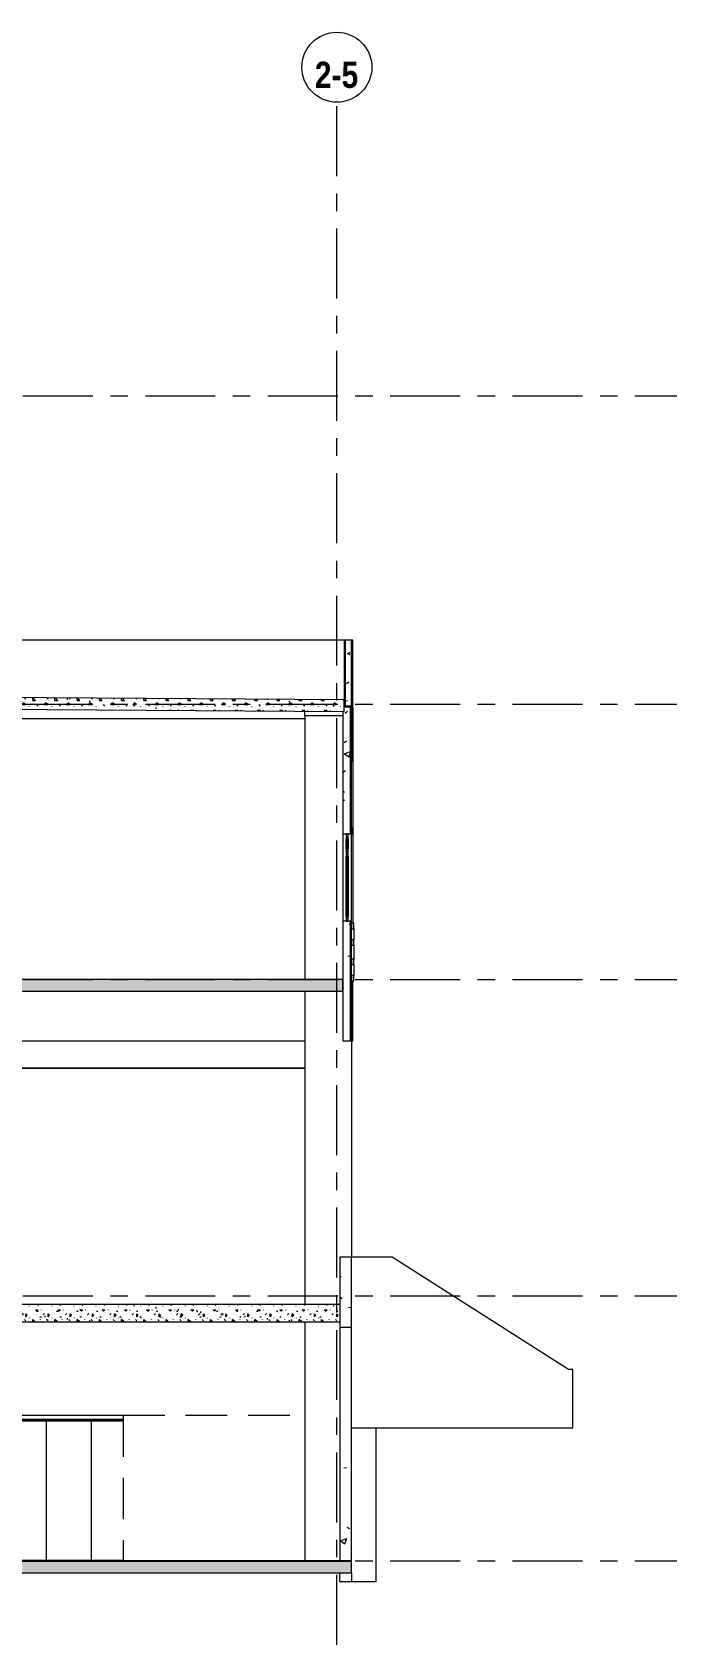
# Model space of a CAD drawing. Header units: millimetres. Extents: x -18215 to 134275, y 17919 to 48497.
# Drawn here: x 15995 to 27051, y 20627 to 48294 of the extents above; entities that cross this region are included whole.
import ezdxf

# ---------------------------------------------------------------- set-up
doc = ezdxf.new("R2010")
doc.units = ezdxf.units.MM
doc.linetypes.add('Hidden', pattern=[1071.5625, 714.375, -357.1875])
doc.linetypes.add('IDA - Grid Line', pattern=[2100, 1200, -300, 300, -300])
for name, color, linetype, lineweight, true_color in [('A-_CEIL----_E-1', 6, 'Continuous', 9, 0xff00ff), ('A-_FLOR----_E-1', 6, 'Continuous', 9, 0xff00ff), ('A-_FLORLEVL_E-1', 9, 'IDA - Grid Line', 9, 0x808080), ('A-_FLORPATT_E-1', 6, 'Continuous', 9, 0xff00ff), ('A-_GENM----_M-1', 6, 'Continuous', 9, 0xff00ff), ('A-_WALL----_E-1', 6, 'Continuous', 9, 0xff00ff), ('A-_WALL----_H-1', 6, 'Continuous', 9, 0xff00ff), ('A-_WALLPRTN_E-1', 6, 'Continuous', 9, 0xff00ff), ('A-_WIND----_E-1', 6, 'Continuous', 9, 0xff00ff), ('A-_WIND----_E-2', 6, 'Continuous', 18, 0xff00ff), ('S-_ANOTGRID_E-1', 9, 'IDA - Grid Line', 9, 0x808080), ('S-_COLN----_E-1', 6, 'Continuous', 9, 0xff00ff)]:
    doc.layers.add(name, color=color, linetype=linetype, lineweight=lineweight, true_color=true_color)
for name, color, linetype, lineweight in [('A-_CEILPATT_H', 7, 'Continuous', 9), ('A-_GENM----_M', 7, 'Continuous', 9), ('A-_GENM----_M-2', 7, 'Hidden', 9), ('S-_ANOTGRID_E', 7, 'Continuous', 9)]:
    doc.layers.add(name, color=color, linetype=linetype, lineweight=lineweight)
doc.styles.add('Arial Narrow_B', font='ARIALNB.TTF', dxfattribs={"height": 450})
pattern_1 = [(50, (8764.2, 31875), (1093.104, -95.634), [114.3, -1257.3]), (355, (8764.2, 31875), (-211.46, 1146.34), [91.44, -1005.84]), (100.451, (8855.3, 31867.1), (881.656, 1050.7), [97.14, -1068.54]), (46.184, (8764.2, 32179.8), (1626.47, -252.26), [171.45, -1885.95]), (96.636, (8899.7, 32158.8), (1424.42, 1484.57), [145.71, -1602.81]), (351.184, (8764.2, 32179.8), (1424.43, 1484.55), [137.16, -1508.76]), (21, (8916.6, 32103.6), (909.686, -613.59), [114.3, -1257.3]), (326, (8916.6, 32103.6), (370.81, 1105.13), [91.44, -1005.84]), (71.451, (8992.4, 32052.5), (1280.5, 491.53), [97.14, -1068.54]), (37.5, (8764.2, 31875.04), (18.531, 507.33), [50.292, -943.356, 50.292, -970.788, -1009.65]), (37.5, (8764.2, 31875.04), (18.531, 507.33), [-2014.73, 50.29, -959.36]), (7.5, (8764.2, 31875.04), (400.918, 601.084), [50.292, -531.876, 50.292, -920.496, -384.81]), (7.5, (8764.2, 31875.04), (400.918, 601.084), [-1552.956, 50.292, -334.518]), (327.5, (8424.34, 31875.04), (813.545, -34.374), [50.292, -330.708, 50.292, -2715.768]), (327.5, (8424.34, 31875.04), (813.545, -34.374), [-431.292, -1138.428, 50.292, -1527.048]), (317.5, (8271.94, 31875.04), (888.775, 152.56), [50.292, -445.008, 50.292, -739.14, -1120.14]), (317.5, (8271.94, 31875.04), (888.775, 152.56), [-1284.73, 50.29, -1069.85])]
pattern_2 = [(0, (8764.2, 31875.04), (381, 381), [47.625, -333.375]), (90, (8764.2, 31875.04), (-381, 381), [47.625, -333.375]), (135, (8811.82, 31875.04), (-381.0004, 3e-14), [67.352, -471.463]), (0, (8811.82, 32089.35), (381, 381), [47.625, -333.375]), (45, (8835.63, 32065.54), (0, 381.0004), [33.676, -505.139]), (135, (8835.63, 32065.54), (-381.0004, 3e-14), [33.676, -505.139]), (0, (8954.7, 32184.6), (381, 381), [67.352, -313.648]), (45, (8954.7, 32184.6), (0, 381.0004), [47.625, -491.19]), (135, (9022.05, 32184.6), (-381.0004, 3e-14), [47.625, -491.19]), (90, (9026.13, 31970.3), (-381, 381), [47.625, -333.375]), (45, (9026.13, 31970.29), (0, 381.0004), [33.676, -505.139]), (135, (9049.95, 31994.1), (-381.0004, 3e-14), [33.676, -505.139]), (0, (8811.82, 31970.3), (381, 381), [23.812, -319.087]), (0, (9097.57, 32065.54), (381, 381), [23.812, -319.087]), (90, (8978.5, 32113.16), (-381, 381), [23.812, -319.087]), (135, (9026.13, 31898.85), (-381.0004, 3e-14), [33.676, -505.139]), (135, (8859.45, 32160.79), (-381.0004, 3e-14), [33.676, -505.139]), (45, (8942.8, 32000.05), (0, 381.0004), [33.676, -505.139]), (90, (8895.16, 31922.66), (-381, 381), [5.953, -375.047]), (90, (8913.02, 32083.4), (-381, 381), [5.953, -375.047]), (90, (9091.6, 32148.88), (-381, 381), [5.953, -375.047]), (90, (9097.57, 31946.47), (-381, 381), [5.953, -375.047])]

# ---------------------------------------------------------------- blocks, each defined once
blk = doc.blocks.new('IDA - Casement w Top Hung - 2 Panels - 1400L X 1500H - B2-AW02-3436902-Section 113')
at = {"layer": 'A-_WIND----_E-1'}
for p, q in [((21378, 34275), (21378, 34455)), ((21413, 34455), (21413, 34275)), ((21413, 34240), (21378, 34240)), ((21378, 34240), (21378, 34190)), ((21378, 34190), (21413, 34190)), ((21378, 33125), (21378, 34155)), ((21413, 34190), (21413, 34240)), ((21413, 34155), (21413, 33125))]:
    blk.add_line(p, q, dxfattribs=at)
at = {"layer": 'A-_WIND----_E-2'}
for p, q in [((21413, 34540), (21378, 34540)), ((21378, 34540), (21378, 34490)), ((21413, 34490), (21378, 34490)), ((21378, 34490), (21378, 34455)), ((21378, 34490), (21413, 34490)), ((21378, 34455), (21413, 34455)), ((21400, 34455), (21392, 34455)), ((21392, 34455), (21392, 34275)), ((21400, 34275), (21400, 34455)), ((21413, 34490), (21413, 34540)), ((21413, 34455), (21413, 34490)), ((21413, 34275), (21378, 34275)), ((21378, 34275), (21378, 34240)), ((21378, 34240), (21413, 34240)), ((21413, 34190), (21378, 34190)), ((21378, 34190), (21378, 34155)), ((21378, 34155), (21413, 34155)), ((21392, 34275), (21400, 34275)), ((21400, 34155), (21392, 34155)), ((21392, 34155), (21392, 33125)), ((21400, 33125), (21400, 34155)), ((21413, 34240), (21413, 34275)), ((21413, 34155), (21413, 34190)), ((21413, 33125), (21378, 33125)), ((21378, 33125), (21378, 33090)), ((21378, 33090), (21413, 33090)), ((21378, 33090), (21378, 33040)), ((21413, 33090), (21378, 33090)), ((21378, 33040), (21413, 33040)), ((21392, 33125), (21400, 33125)), ((21413, 33090), (21413, 33125)), ((21413, 33040), (21413, 33090))]:
    blk.add_line(p, q, dxfattribs=at)
blk = doc.blocks.new('Wall Motif - Type 1-6012128-Section 113')
at = {"layer": 'A-_GENM----_M-1'}
for p, q in [((21471, 33010), (21471, 32910)), ((21511, 33010), (21471, 33010)), ((21511, 32910), (21511, 33010)), ((21471, 32910), (21511, 32910)), ((21471, 32722), (21471, 32628)), ((21511, 32722), (21471, 32722)), ((21511, 32910), (21511, 32722)), ((21511, 32628), (21511, 32722)), ((21471, 32628), (21511, 32628)), ((21471, 32392), (21471, 32298)), ((21511, 32392), (21471, 32392)), ((21511, 32628), (21511, 32392)), ((21511, 32298), (21511, 32392)), ((21471, 32298), (21511, 32298)), ((21471, 32110), (21471, 32010)), ((21511, 32110), (21471, 32110)), ((21511, 32298), (21511, 32110)), ((21511, 32010), (21511, 32110)), ((21471, 32010), (21511, 32010))]:
    blk.add_line(p, q, dxfattribs=at)
blk = doc.blocks.new('Walls_Folding-_-Moving-Walls_SWG_120_Single-Door_Centre-hung_100mm_EI60 - Rw42 23753-5787156-Section 113')
at = {"layer": 'A-_GENM----_M-1'}
for p, q in [((-2482, 24565), (4724, 24565)), ((-2482, 24500), (4719, 24500)), ((-2482, 24481), (4719, 24481)), ((-2417, 24481), (-2417, 22065)), ((-2416, 22065), (-2416, 24481)), ((-2413, 24481), (-2413, 22065)), ((-2409, 24471), (-2409, 22075)), ((-2408, 24471), (-2407, 24471)), ((-2407, 24471), (-2407, 22075)), ((-2407, 24471), (-1620, 24471)), ((-2407, 22075), (-2407, 24471)), ((-1620, 24471), (-844, 24471)), ((-1620, 22075), (-1620, 24471)), ((-1620, 22075), (-1620, 24471)), ((-844, 22075), (-844, 24471)), ((-844, 24471), (-67, 24471)), ((-844, 22075), (-844, 24471)), ((-67, 22075), (-67, 24471)), ((-67, 24471), (709, 24471)), ((-67, 22075), (-67, 24471)), ((709, 22075), (709, 24471)), ((709, 24471), (1485, 24471)), ((709, 22075), (709, 24471)), ((1485, 22075), (1485, 24471)), ((1485, 24471), (2262, 24471)), ((1485, 22075), (1485, 24471)), ((2262, 22075), (2262, 24471)), ((2262, 24471), (3038, 24471)), ((2262, 22075), (2262, 24471)), ((3038, 22075), (3038, 24471)), ((3038, 24471), (3815, 24471)), ((3038, 22075), (3038, 24471)), ((3815, 22075), (3815, 24471)), ((3815, 24471), (4591, 24471)), ((3815, 22075), (3815, 24471)), ((4591, 22075), (4591, 24471)), ((4591, 24471), (4741, 24471)), ((4591, 22075), (4591, 24471)), ((4841, 24471), (5368, 24471)), ((4858, 24565), (6271, 24565)), ((4863, 24500), (6271, 24500)), ((4863, 24481), (6271, 24481)), ((5368, 22075), (5368, 24471)), ((5368, 24471), (6144, 24471)), ((5368, 22075), (5368, 24471)), ((6144, 22075), (6144, 24471)), ((6144, 24471), (6271, 24471)), ((6144, 22075), (6144, 24471)), ((7071, 24565), (11549, 24565)), ((7071, 24500), (11544, 24500)), ((7071, 24481), (11544, 24481)), ((7071, 24471), (7697, 24471)), ((7697, 22075), (7697, 24471)), ((7697, 24471), (8473, 24471)), ((7697, 22075), (7697, 24471)), ((8473, 22075), (8473, 24471)), ((8473, 24471), (9250, 24471)), ((8473, 22075), (8473, 24471)), ((9250, 22075), (9250, 24471)), ((9250, 24471), (10026, 24471)), ((9250, 22075), (9250, 24471)), ((10026, 22075), (10026, 24471)), ((10026, 24471), (10803, 24471)), ((10026, 22075), (10026, 24471)), ((10803, 22075), (10803, 24471)), ((10803, 24471), (11566, 24471)), ((10803, 22075), (10803, 24471)), ((11666, 24471), (12356, 24471)), ((11683, 24565), (13771, 24565)), ((11688, 24500), (13771, 24500)), ((11688, 24481), (13771, 24481)), ((12356, 22075), (12356, 24471)), ((12356, 24471), (13132, 24471)), ((12356, 22075), (12356, 24471)), ((13132, 22075), (13132, 24471)), ((13132, 24471), (13771, 24471)), ((13132, 22075), (13132, 24471)), ((14271, 24565), (17554, 24565)), ((14271, 24500), (17554, 24500)), ((14271, 24481), (17554, 24481)), ((14271, 24471), (14685, 24471)), ((14685, 22075), (14685, 24471)), ((14685, 24471), (15461, 24471)), ((14685, 22075), (14685, 24471)), ((15461, 22075), (15461, 24471)), ((15461, 24471), (16238, 24471)), ((15461, 22075), (15461, 24471)), ((16238, 22075), (16238, 24471)), ((16238, 24471), (17014, 24471)), ((16238, 22075), (16238, 24471)), ((17014, 22075), (17014, 24471)), ((17014, 24471), (17554, 24471)), ((17014, 22075), (17014, 24471)), ((-2387, 23285), (-2387, 23190)), ((-2292, 23285), (-2387, 23285)), ((-2374, 23243), (-2380, 23243)), ((-2374, 23246), (-2374, 23227)), ((-2306, 23246), (-2374, 23246)), ((-2374, 23227), (-2374, 23243)), ((-2306, 23227), (-2306, 23246)), ((-2300, 23243), (-2306, 23243)), ((-2306, 23243), (-2306, 23227)), ((-2292, 23190), (-2292, 23285)), ((-2387, 23190), (-2292, 23190)), ((-2374, 23227), (-2306, 23227)), ((-2407, 22075), (-2408, 22075)), ((-1620, 22075), (-2407, 22075)), ((-844, 22075), (-1620, 22075)), ((-67, 22075), (-844, 22075)), ((709, 22075), (-67, 22075)), ((1485, 22075), (709, 22075)), ((2262, 22075), (1485, 22075)), ((3038, 22075), (2262, 22075)), ((3815, 22075), (3038, 22075)), ((4591, 22075), (3815, 22075)), ((4716, 22075), (4591, 22075)), ((4741, 22075), (4731, 22075)), ((5368, 22075), (4841, 22075)), ((6144, 22075), (5368, 22075)), ((6271, 22075), (6144, 22075)), ((7697, 22075), (7071, 22075)), ((8473, 22075), (7697, 22075)), ((9250, 22075), (8473, 22075)), ((10026, 22075), (9250, 22075)), ((10803, 22075), (10026, 22075)), ((11553, 22075), (10803, 22075)), ((12356, 22075), (11666, 22075)), ((13132, 22075), (12356, 22075)), ((13771, 22075), (13132, 22075)), ((14685, 22075), (14271, 22075)), ((15461, 22075), (14685, 22075)), ((16238, 22075), (15461, 22075)), ((17014, 22075), (16238, 22075)), ((17554, 22075), (17014, 22075))]:
    blk.add_line(p, q, dxfattribs=at)
for radius, start, end in [(42.5, 0, 180), (40.5, 171.4804, 8.5196), (42.5, 180, 0), (35.5, 196.7151, 343.2849)]:
    blk.add_arc((-2340, 23237), radius, start, end, dxfattribs=at)
at = {"layer": 'A-_GENM----_M-2'}
for q in [(20671, 24565), (17554, 22065)]:
    blk.add_line((17554, 24565), q, dxfattribs=at)
blk = doc.blocks.new('Grid - 4 mm Dia-236334-Section 113')
at = {"layer": 'S-_ANOTGRID_E'}
blk.add_circle((-7579, 47694), 600, dxfattribs=at)

msp = doc.modelspace()

# ---------------------------------------------------------------- hatches: boundary and pattern name
at = {"layer": 'A-_CEILPATT_H'}
h = msp.add_hatch(dxfattribs=at)
h.set_pattern_fill('FP_5', color=256, style=0, pattern_type=2)
h.set_pattern_definition([(0, (8764.2, 31875.04), (1219.2, 304.8), [50.29, -864.11, 50.29, -5740.91]), (0, (8764.2, 31875.04), (1219.2, 304.8), [-964.69, -864.11, 50.29, -1778.51, -3048]), (0, (8764.2, 31875.04), (1219.2, 304.8), [-3657.6, 50.29, -864.11, 50.29, -2083.31]), (0, (8764.2, 31875.04), (1219.2, 304.8), [-4622.29, -559.31, 50.29, -1473.71]), (120, (9221.4, 32027.44), (-873.5645, 903.458), [50.29, -864.11, 50.29, -5740.91]), (120, (9221.4, 32027.44), (-873.5645, 903.458), [-964.69, -864.11, 50.29, -1778.51, -3048]), (120, (9221.4, 32027.44), (-873.5645, 903.458), [-3657.6, 50.29, -864.11, 50.29, -2083.31]), (120, (9221.4, 32027.44), (-873.5645, 903.458), [-4622.29, -559.31, 50.29, -1473.71]), (240, (9373.8, 32637.04), (-345.6355, -1208.258), [50.29, -864.11, 50.29, -5740.91]), (240, (9373.8, 32637.04), (-345.6355, -1208.258), [-964.69, -864.11, 50.29, -1778.51, -3048]), (240, (9373.8, 32637.04), (-345.6355, -1208.258), [-3657.6, 50.29, -864.11, 50.29, -2083.31]), (240, (9373.8, 32637.04), (-345.6355, -1208.258), [-4622.29, -559.31, 50.29, -1473.71])])
h.paths.add_polyline_path([(20671, 30515), (20671, 30524), (19406, 30524), (19406, 30515)])
h.paths.add_polyline_path([(7121, 30515), (9231, 30515), (9231, 30524), (7121, 30524)])
at = {"layer": 'A-_FLORPATT_E-1'}
h = msp.add_hatch(dxfattribs=at)
h.set_pattern_fill('FP_1', color=256, style=0, pattern_type=2)
h.set_pattern_definition(pattern_2)
h.paths.add_polyline_path([(21346, 36640), (21346, 36840), (14146, 36890), (14146, 36690), (20709, 36644)])
h = msp.add_hatch(dxfattribs=at)
h.set_pattern_fill('FP_1', color=256, style=0, pattern_type=2)
h.set_pattern_definition(pattern_2)
h.paths.add_polyline_path([(12480, 31840), (21321, 31840), (21321, 32040), (-7829, 32040), (-7829, 31840), (12330, 31840)])
h = msp.add_hatch(dxfattribs=at)
h.set_pattern_fill('FP_1', color=256, style=0, pattern_type=2)
h.set_pattern_definition(pattern_2)
h.paths.add_polyline_path([(21271, 26165), (21271, 26465), (15668, 26465), (15668, 26165), (17118, 26165)])
h = msp.add_hatch(dxfattribs=at)
h.set_pattern_fill('FP_1', color=256, style=0, pattern_type=2)
h.set_pattern_definition(pattern_2)
h.paths.add_polyline_path([(20709, 22060), (21471, 22060), (21471, 22065), (-2682, 22065), (-2682, 22060), (19512, 22060)])
h = msp.add_hatch(dxfattribs=at)
h.set_pattern_fill('FP_1', color=256, style=0, pattern_type=2)
h.set_pattern_definition(pattern_2)
h.paths.add_polyline_path([(-2682, 21860), (21471, 21860), (21471, 22060), (-2682, 22060), (-2682, 21917)])
at = {"layer": 'A-_WALL----_E-1'}
h = msp.add_hatch(dxfattribs=at)
h.set_pattern_fill('FP_2', color=256, style=0, pattern_type=2)
h.set_pattern_definition(pattern_1)
h.paths.add_polyline_path([(21346, 36735), (21371, 36735), (21371, 37865), (21346, 37865), (21346, 36840)])
h = msp.add_hatch(dxfattribs=at)
h.set_pattern_fill('FP_2', color=256, style=0, pattern_type=2)
h.set_pattern_definition(pattern_1)
h.paths.add_polyline_path([(21471, 30990), (21471, 33040), (21446, 33040), (21446, 30990)])
h.paths.add_polyline_path([(21471, 34540), (21471, 36715), (21446, 36715), (21446, 34540)])
h = msp.add_hatch(dxfattribs=at)
h.set_pattern_fill('FP_2', color=256, style=0, pattern_type=2)
h.set_pattern_definition(pattern_1)
h.paths.add_polyline_path([(21496, 30990), (21496, 32010), (21471, 32010), (21471, 30990)])
h.paths.add_polyline_path([(21496, 34540), (21496, 34640), (21471, 34640), (21471, 34540)])
h.paths.add_polyline_path([(21496, 35790), (21496, 36715), (21471, 36715), (21471, 35790)])
at = {"layer": 'A-_WALL----_H-1'}
h = msp.add_hatch(dxfattribs=at)
h.set_pattern_fill('FP_2', color=256, style=0, pattern_type=2)
h.set_pattern_definition(pattern_1)
h.paths.add_polyline_path([(21471, 36735), (21471, 37865), (21371, 37865), (21371, 36735)])
h = msp.add_hatch(dxfattribs=at)
h.set_pattern_fill('FP_2', color=256, style=0, pattern_type=2)
h.set_pattern_definition(pattern_1)
h.paths.add_polyline_path([(21446, 30990), (21446, 33040), (21321, 33040), (21321, 30990)])
h.paths.add_polyline_path([(21321, 34540), (21446, 34542), (21446, 36715), (21321, 36715), (21321, 34542)])
h = msp.add_hatch(dxfattribs=at)
h.set_pattern_fill('FP_2', color=256, style=0, pattern_type=2)
h.set_pattern_definition(pattern_1)
h.paths.add_polyline_path([(21471, 26075), (21471, 27275), (21271, 27275), (21271, 26075)])
h = msp.add_hatch(dxfattribs=at)
h.set_pattern_fill('FP_2', color=256, style=0, pattern_type=2)
h.set_pattern_definition(pattern_1)
h.paths.add_polyline_path([(21471, 22060), (21471, 26075), (21271, 26075), (21271, 22060)])

# ---------------------------------------------------------------- linework, layer by layer
at = {"layer": 'A-_CEIL----_E-1'}
for p, q in [((7071, 30524), (20671, 30524)), ((20671, 30515), (7071, 30515)), ((19406, 30524), (19406, 30515)), ((20671, 30515), (20671, 30524))]:
    msp.add_line(p, q, dxfattribs=at)
at = {"layer": 'A-_FLOR----_E-1'}
for p, q in [((21346, 36840), (14146, 36890)), ((21346, 36640), (21346, 36840)), ((14146, 36690), (21346, 36640)), ((21321, 32040), (-7829, 32040)), ((-7829, 31840), (21321, 31840)), ((21321, 31840), (21321, 32040)), ((21271, 26465), (15452, 26465)), ((15096, 26165), (21271, 26165)), ((-4179, 21860), (21471, 21860)), ((-2682, 22060), (21471, 22060)), ((21471, 22065), (11666, 22065)), ((21471, 21860), (21471, 22065))]:
    msp.add_line(p, q, dxfattribs=at)
at = {"layer": 'A-_FLORLEVL_E-1'}
for p, q in [((-17765, 42055), (27051, 42055)), ((-17765, 36765), (27051, 36765)), ((-17765, 32040), (27051, 32040)), ((-17765, 26615), (27051, 26615)), ((-17765, 22065), (27051, 22065))]:
    msp.add_line(p, q, dxfattribs=at)
at = {"layer": 'A-_WALL----_E-1'}
for p, q in [((21496, 37865), (14121, 37865)), ((21346, 37865), (21346, 36735)), ((21371, 36735), (21371, 37865)), ((21471, 36735), (21471, 37865)), ((21496, 36735), (21496, 37865)), ((20671, 36565), (20671, 36645)), ((21321, 36640), (21321, 30990)), ((21346, 36735), (21496, 36735)), ((21496, 36715), (21346, 36715)), ((21446, 36715), (21446, 34540)), ((21471, 30990), (21471, 36715)), ((21471, 36715), (21471, 35790)), ((21496, 36715), (21496, 33010)), ((21471, 35790), (21496, 35790)), ((21496, 34640), (21471, 34640)), ((21471, 34640), (21471, 34540)), ((21321, 34540), (21496, 34540)), ((21471, 33040), (21321, 33040)), ((21446, 33040), (21446, 30990)), ((21496, 32010), (21471, 32010)), ((21471, 32010), (21471, 30990)), ((21496, 30990), (21496, 32010)), ((14271, 30990), (20671, 30990)), ((21321, 30990), (21496, 30990)), ((22171, 27275), (21271, 27275)), ((21271, 27275), (21271, 22060)), ((21471, 22060), (21471, 27275)), ((25196, 25350), (22171, 27275)), ((21271, 26075), (21471, 26075)), ((25271, 25350), (25196, 25350)), ((25271, 24350), (25271, 25350)), ((21471, 24350), (25271, 24350)), ((21896, 21715), (21896, 24350)), ((21271, 21715), (21271, 21860)), ((21471, 21860), (21471, 21715)), ((21271, 21715), (21896, 21715))]:
    msp.add_line(p, q, dxfattribs=at)
at = {"layer": 'A-_WALLPRTN_E-1'}
msp.add_line((20671, 36515), (7071, 36515), dxfattribs=at)
at = {"layer": 'S-_ANOTGRID_E-1'}
msp.add_line((21221, 20627), (21221, 47094), dxfattribs=at)
at = {"layer": 'S-_COLN----_E-1'}
for p, q in [((20671, 36565), (20671, 32040)), ((21321, 36565), (20671, 36565)), ((20671, 31840), (20671, 30524)), ((21471, 30990), (21471, 27275)), ((20671, 30515), (20671, 26465)), ((20671, 26165), (20671, 22065))]:
    msp.add_line(p, q, dxfattribs=at)

# ---------------------------------------------------------------- block references
at = {"layer": 'A-_GENM----_M'}
msp.add_blockref('Walls_Folding-_-Moving-Walls_SWG_120_Single-Door_Centre-hung_100mm_EI60 - Rw42 23753-5787156-Section 113', (0, 0), dxfattribs=at)
at = {"layer": 'A-_GENM----_M-1'}
msp.add_blockref('Wall Motif - Type 1-6012128-Section 113', (0, 0), dxfattribs=at)
at = {"layer": 'A-_WIND----_E-1'}
msp.add_blockref('IDA - Casement w Top Hung - 2 Panels - 1400L X 1500H - B2-AW02-3436902-Section 113', (0, 0), dxfattribs=at)
at = {"layer": 'S-_ANOTGRID_E'}
msp.add_blockref('Grid - 4 mm Dia-236334-Section 113', (28800, 0), dxfattribs=at)

# ---------------------------------------------------------------- texts
at = {"layer": 'S-_ANOTGRID_E', "insert": (21215, 47561), "char_height": 450, "width": 754.5, "attachment_point": 5, "line_spacing_factor": 0.949189, "style": 'Arial Narrow_B'}
msp.add_mtext('\\pxqc,t3.33333,6.66667,10,13.33333,16.66667,20,23.33333,26.66667,30,33.33333,36.66667,40,43.33333,46.66667,50,53.33333,56.66667,60,63.33333,66.66667,70,73.33333,76.66667,80,83.33333,86.66667,90,93.33333,96.66667,100,103.33333,106.66667;{2-5}', dxfattribs=at)

doc.saveas('drawing.dxf')
